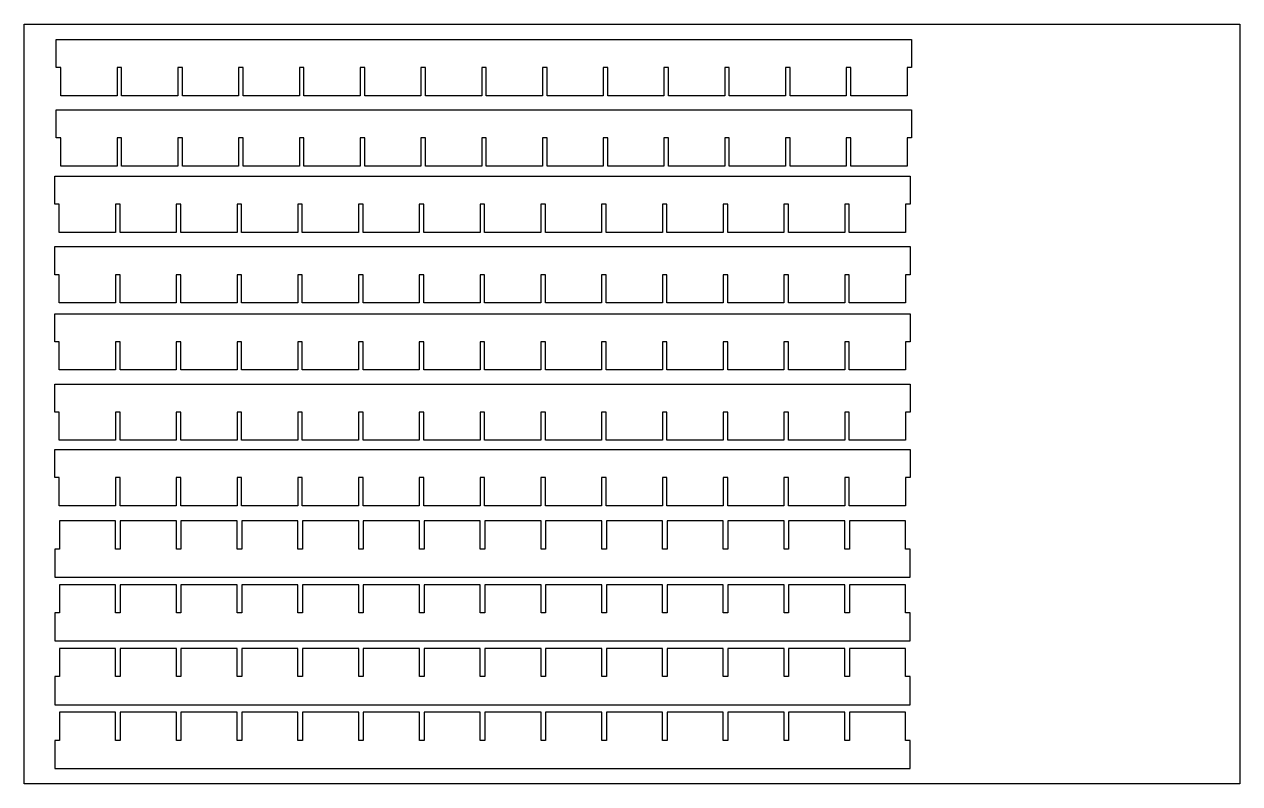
# Model space of a CAD drawing. Header units: millimetres. Extents: x 0 to 800, y 520 to 1020.
import ezdxf

# ---------------------------------------------------------------- set-up
doc = ezdxf.new("R2010")
doc.units = ezdxf.units.MM
doc.layers.get('0').update_dxf_attribs({"color": 1})
doc.layers.add('tmp', color=5, linetype='Continuous')

msp = doc.modelspace()

# ---------------------------------------------------------------- linework, layer by layer
for points in [[(24.06, 991.5), (21.06, 991.5), (21.06, 1010), (24.06, 1010), (61.06, 1010), (584.06, 1010), (584.06, 991.5), (581.06, 991.5), (581.06, 973), (544.06, 973), (544.06, 991.5), (541.06, 991.5), (541.06, 973), (504.06, 973), (504.06, 991.5), (501.06, 991.5), (501.06, 973), (464.06, 973), (464.06, 991.5), (461.06, 991.5), (461.06, 973), (424.06, 973), (424.06, 991.5), (421.06, 991.5), (421.06, 973), (384.06, 973), (384.06, 991.5), (381.06, 991.5), (381.06, 973), (344.06, 973), (344.06, 991.5), (341.06, 991.5), (341.06, 973), (304.06, 973), (304.06, 991.5), (301.06, 991.5), (301.06, 973), (264.06, 973), (264.06, 991.5), (261.06, 991.5), (261.06, 973), (224.06, 973), (224.06, 991.5), (221.06, 991.5), (221.06, 973), (184.06, 973), (184.06, 991.5), (181.06, 991.5), (181.06, 973), (144.06, 973), (144.06, 991.5), (141.06, 991.5), (141.06, 973), (104.06, 973), (104.06, 991.5), (101.06, 991.5), (101.06, 973), (64.06, 973), (64.06, 991.5), (61.06, 991.5), (61.06, 973), (24.06, 973)], [(24.06, 945.14), (21.06, 945.14), (21.06, 963.64), (24.06, 963.64), (61.06, 963.64), (584.06, 963.64), (584.06, 945.14), (581.06, 945.14), (581.06, 926.64), (544.06, 926.64), (544.06, 945.14), (541.06, 945.14), (541.06, 926.64), (504.06, 926.64), (504.06, 945.14), (501.06, 945.14), (501.06, 926.64), (464.06, 926.64), (464.06, 945.14), (461.06, 945.14), (461.06, 926.64), (424.06, 926.64), (424.06, 945.14), (421.06, 945.14), (421.06, 926.64), (384.06, 926.64), (384.06, 945.14), (381.06, 945.14), (381.06, 926.64), (344.06, 926.64), (344.06, 945.14), (341.06, 945.14), (341.06, 926.64), (304.06, 926.64), (304.06, 945.14), (301.06, 945.14), (301.06, 926.64), (264.06, 926.64), (264.06, 945.14), (261.06, 945.14), (261.06, 926.64), (224.06, 926.64), (224.06, 945.14), (221.06, 945.14), (221.06, 926.64), (184.06, 926.64), (184.06, 945.14), (181.06, 945.14), (181.06, 926.64), (144.06, 926.64), (144.06, 945.14), (141.06, 945.14), (141.06, 926.64), (104.06, 926.64), (104.06, 945.14), (101.06, 945.14), (101.06, 926.64), (64.06, 926.64), (64.06, 945.14), (61.06, 945.14), (61.06, 926.64), (24.06, 926.64)], [(23, 901.5), (20, 901.5), (20, 920), (23, 920), (60, 920), (583, 920), (583, 901.5), (580, 901.5), (580, 883), (543, 883), (543, 901.5), (540, 901.5), (540, 883), (503, 883), (503, 901.5), (500, 901.5), (500, 883), (463, 883), (463, 901.5), (460, 901.5), (460, 883), (423, 883), (423, 901.5), (420, 901.5), (420, 883), (383, 883), (383, 901.5), (380, 901.5), (380, 883), (343, 883), (343, 901.5), (340, 901.5), (340, 883), (303, 883), (303, 901.5), (300, 901.5), (300, 883), (263, 883), (263, 901.5), (260, 901.5), (260, 883), (223, 883), (223, 901.5), (220, 901.5), (220, 883), (183, 883), (183, 901.5), (180, 901.5), (180, 883), (143, 883), (143, 901.5), (140, 901.5), (140, 883), (103, 883), (103, 901.5), (100, 901.5), (100, 883), (63, 883), (63, 901.5), (60, 901.5), (60, 883), (23, 883)], [(23, 855.14), (20, 855.14), (20, 873.64), (23, 873.64), (60, 873.64), (583, 873.64), (583, 855.14), (580, 855.14), (580, 836.64), (543, 836.64), (543, 855.14), (540, 855.14), (540, 836.64), (503, 836.64), (503, 855.14), (500, 855.14), (500, 836.64), (463, 836.64), (463, 855.14), (460, 855.14), (460, 836.64), (423, 836.64), (423, 855.14), (420, 855.14), (420, 836.64), (383, 836.64), (383, 855.14), (380, 855.14), (380, 836.64), (343, 836.64), (343, 855.14), (340, 855.14), (340, 836.64), (303, 836.64), (303, 855.14), (300, 855.14), (300, 836.64), (263, 836.64), (263, 855.14), (260, 855.14), (260, 836.64), (223, 836.64), (223, 855.14), (220, 855.14), (220, 836.64), (183, 836.64), (183, 855.14), (180, 855.14), (180, 836.64), (143, 836.64), (143, 855.14), (140, 855.14), (140, 836.64), (103, 836.64), (103, 855.14), (100, 855.14), (100, 836.64), (63, 836.64), (63, 855.14), (60, 855.14), (60, 836.64), (23, 836.64)], [(23, 810.96), (20, 810.96), (20, 829.46), (23, 829.46), (60, 829.46), (583, 829.46), (583, 810.96), (580, 810.96), (580, 792.46), (543, 792.46), (543, 810.96), (540, 810.96), (540, 792.46), (503, 792.46), (503, 810.96), (500, 810.96), (500, 792.46), (463, 792.46), (463, 810.96), (460, 810.96), (460, 792.46), (423, 792.46), (423, 810.96), (420, 810.96), (420, 792.46), (383, 792.46), (383, 810.96), (380, 810.96), (380, 792.46), (343, 792.46), (343, 810.96), (340, 810.96), (340, 792.46), (303, 792.46), (303, 810.96), (300, 810.96), (300, 792.46), (263, 792.46), (263, 810.96), (260, 810.96), (260, 792.46), (223, 792.46), (223, 810.96), (220, 810.96), (220, 792.46), (183, 792.46), (183, 810.96), (180, 810.96), (180, 792.46), (143, 792.46), (143, 810.96), (140, 810.96), (140, 792.46), (103, 792.46), (103, 810.96), (100, 810.96), (100, 792.46), (63, 792.46), (63, 810.96), (60, 810.96), (60, 792.46), (23, 792.46)], [(23, 764.6), (20, 764.6), (20, 783.1), (23, 783.1), (60, 783.1), (583, 783.1), (583, 764.6), (580, 764.6), (580, 746.1), (543, 746.1), (543, 764.6), (540, 764.6), (540, 746.1), (503, 746.1), (503, 764.6), (500, 764.6), (500, 746.1), (463, 746.1), (463, 764.6), (460, 764.6), (460, 746.1), (423, 746.1), (423, 764.6), (420, 764.6), (420, 746.1), (383, 746.1), (383, 764.6), (380, 764.6), (380, 746.1), (343, 746.1), (343, 764.6), (340, 764.6), (340, 746.1), (303, 746.1), (303, 764.6), (300, 764.6), (300, 746.1), (263, 746.1), (263, 764.6), (260, 764.6), (260, 746.1), (223, 746.1), (223, 764.6), (220, 764.6), (220, 746.1), (183, 746.1), (183, 764.6), (180, 764.6), (180, 746.1), (143, 746.1), (143, 764.6), (140, 764.6), (140, 746.1), (103, 746.1), (103, 764.6), (100, 764.6), (100, 746.1), (63, 746.1), (63, 764.6), (60, 764.6), (60, 746.1), (23, 746.1)], [(23, 721.5), (20, 721.5), (20, 740), (23, 740), (60, 740), (583, 740), (583, 721.5), (580, 721.5), (580, 703), (543, 703), (543, 721.5), (540, 721.5), (540, 703), (503, 703), (503, 721.5), (500, 721.5), (500, 703), (463, 703), (463, 721.5), (460, 721.5), (460, 703), (423, 703), (423, 721.5), (420, 721.5), (420, 703), (383, 703), (383, 721.5), (380, 721.5), (380, 703), (343, 703), (343, 721.5), (340, 721.5), (340, 703), (303, 703), (303, 721.5), (300, 721.5), (300, 703), (263, 703), (263, 721.5), (260, 721.5), (260, 703), (223, 703), (223, 721.5), (220, 721.5), (220, 703), (183, 703), (183, 721.5), (180, 721.5), (180, 703), (143, 703), (143, 721.5), (140, 721.5), (140, 703), (103, 703), (103, 721.5), (100, 721.5), (100, 703), (63, 703), (63, 721.5), (60, 721.5), (60, 703), (23, 703)]]:
    msp.add_lwpolyline(points, close=True)
for points in [[(20, 656), (572.61, 656), (583.11, 656), (583.11, 674.5), (580.11, 674.5), (580.11, 693), (543.11, 693), (543.11, 674.5), (540.11, 674.5), (540.11, 693), (503.11, 693), (503.11, 674.5), (500.11, 674.5), (500.11, 693), (463.11, 693), (463.11, 674.5), (460.11, 674.5), (460.11, 693), (423.11, 693), (423.11, 674.5), (420.11, 674.5), (420.11, 693), (383.11, 693), (383.11, 674.5), (380.11, 674.5), (380.11, 693), (343.11, 693), (343.11, 674.5), (340.11, 674.5), (340.11, 693), (303.11, 693), (303.11, 674.5), (300.11, 674.5), (300.11, 693), (263.11, 693), (263.11, 674.5), (260.11, 674.5), (260.11, 693), (223.11, 693), (223.11, 674.5), (220.11, 674.5), (220.11, 693), (183.11, 693), (183.11, 674.5), (180.11, 674.5), (180.11, 693), (143.11, 693), (143.11, 674.5), (140.11, 674.5), (140.11, 693), (103.11, 693), (103.11, 674.5), (100.11, 674.5), (100.11, 693), (63.11, 693), (63.11, 674.5), (60.11, 674.5), (60.11, 693), (23.11, 693), (23.11, 674.5), (20.11, 674.5), (20.11, 656)], [(20, 614), (572.61, 614), (583.11, 614), (583.11, 632.5), (580.11, 632.5), (580.11, 651), (543.11, 651), (543.11, 632.5), (540.11, 632.5), (540.11, 651), (503.11, 651), (503.11, 632.5), (500.11, 632.5), (500.11, 651), (463.11, 651), (463.11, 632.5), (460.11, 632.5), (460.11, 651), (423.11, 651), (423.11, 632.5), (420.11, 632.5), (420.11, 651), (383.11, 651), (383.11, 632.5), (380.11, 632.5), (380.11, 651), (343.11, 651), (343.11, 632.5), (340.11, 632.5), (340.11, 651), (303.11, 651), (303.11, 632.5), (300.11, 632.5), (300.11, 651), (263.11, 651), (263.11, 632.5), (260.11, 632.5), (260.11, 651), (223.11, 651), (223.11, 632.5), (220.11, 632.5), (220.11, 651), (183.11, 651), (183.11, 632.5), (180.11, 632.5), (180.11, 651), (143.11, 651), (143.11, 632.5), (140.11, 632.5), (140.11, 651), (103.11, 651), (103.11, 632.5), (100.11, 632.5), (100.11, 651), (63.11, 651), (63.11, 632.5), (60.11, 632.5), (60.11, 651), (23.11, 651), (23.11, 632.5), (20.11, 632.5), (20.11, 614)], [(20, 572), (572.61, 572), (583.11, 572), (583.11, 590.5), (580.11, 590.5), (580.11, 609), (543.11, 609), (543.11, 590.5), (540.11, 590.5), (540.11, 609), (503.11, 609), (503.11, 590.5), (500.11, 590.5), (500.11, 609), (463.11, 609), (463.11, 590.5), (460.11, 590.5), (460.11, 609), (423.11, 609), (423.11, 590.5), (420.11, 590.5), (420.11, 609), (383.11, 609), (383.11, 590.5), (380.11, 590.5), (380.11, 609), (343.11, 609), (343.11, 590.5), (340.11, 590.5), (340.11, 609), (303.11, 609), (303.11, 590.5), (300.11, 590.5), (300.11, 609), (263.11, 609), (263.11, 590.5), (260.11, 590.5), (260.11, 609), (223.11, 609), (223.11, 590.5), (220.11, 590.5), (220.11, 609), (183.11, 609), (183.11, 590.5), (180.11, 590.5), (180.11, 609), (143.11, 609), (143.11, 590.5), (140.11, 590.5), (140.11, 609), (103.11, 609), (103.11, 590.5), (100.11, 590.5), (100.11, 609), (63.11, 609), (63.11, 590.5), (60.11, 590.5), (60.11, 609), (23.11, 609), (23.11, 590.5), (20.11, 590.5), (20.11, 572)], [(20, 530), (572.61, 530), (583.11, 530), (583.11, 548.5), (580.11, 548.5), (580.11, 567), (543.11, 567), (543.11, 548.5), (540.11, 548.5), (540.11, 567), (503.11, 567), (503.11, 548.5), (500.11, 548.5), (500.11, 567), (463.11, 567), (463.11, 548.5), (460.11, 548.5), (460.11, 567), (423.11, 567), (423.11, 548.5), (420.11, 548.5), (420.11, 567), (383.11, 567), (383.11, 548.5), (380.11, 548.5), (380.11, 567), (343.11, 567), (343.11, 548.5), (340.11, 548.5), (340.11, 567), (303.11, 567), (303.11, 548.5), (300.11, 548.5), (300.11, 567), (263.11, 567), (263.11, 548.5), (260.11, 548.5), (260.11, 567), (223.11, 567), (223.11, 548.5), (220.11, 548.5), (220.11, 567), (183.11, 567), (183.11, 548.5), (180.11, 548.5), (180.11, 567), (143.11, 567), (143.11, 548.5), (140.11, 548.5), (140.11, 567), (103.11, 567), (103.11, 548.5), (100.11, 548.5), (100.11, 567), (63.11, 567), (63.11, 548.5), (60.11, 548.5), (60.11, 567), (23.11, 567), (23.11, 548.5), (20.11, 548.5), (20.11, 530)]]:
    msp.add_lwpolyline(points)
at = {"layer": 'tmp'}
msp.add_lwpolyline([(0, 520), (0, 1020), (800, 1020), (800, 520)], close=True, dxfattribs=at)

doc.saveas('drawing.dxf')
